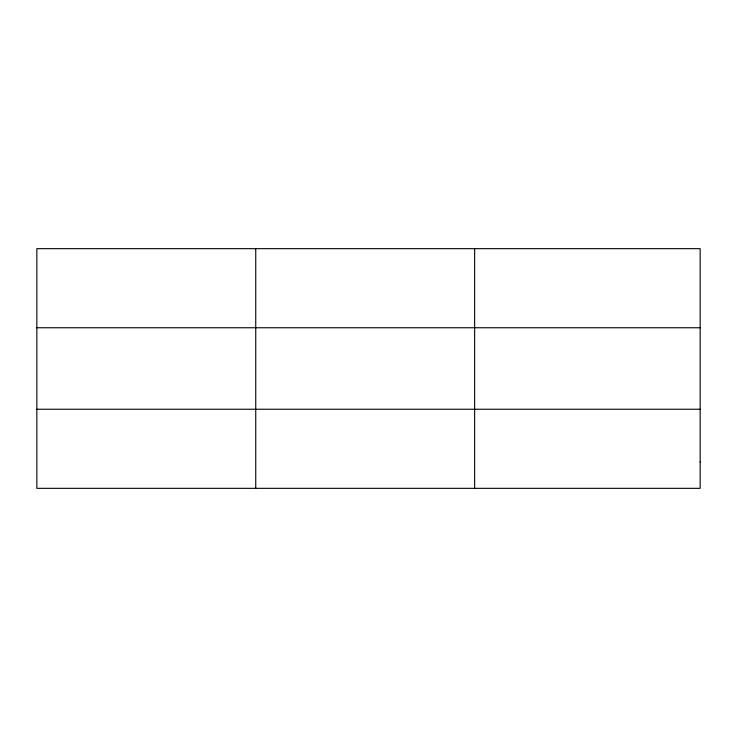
<?xml version="1.0" encoding="UTF-8"?>
<svg xmlns="http://www.w3.org/2000/svg" width="737" height="737" viewBox="0 0 737 737"><rect width="100%" height="100%" fill="white"/><g stroke="black" fill="none" stroke-linecap="round" stroke-linejoin="round"><path stroke-width="1.11" d="M255.739 248.664L255.739 488.336M474.628 248.664L474.628 488.336M36.85 327.753L700.15 327.753M36.85 409.247L700.15 409.247M700.15 461.979L700.15 488.336L36.85 488.336L36.85 248.664L700.15 248.664L700.15 461.979"/></g></svg>
